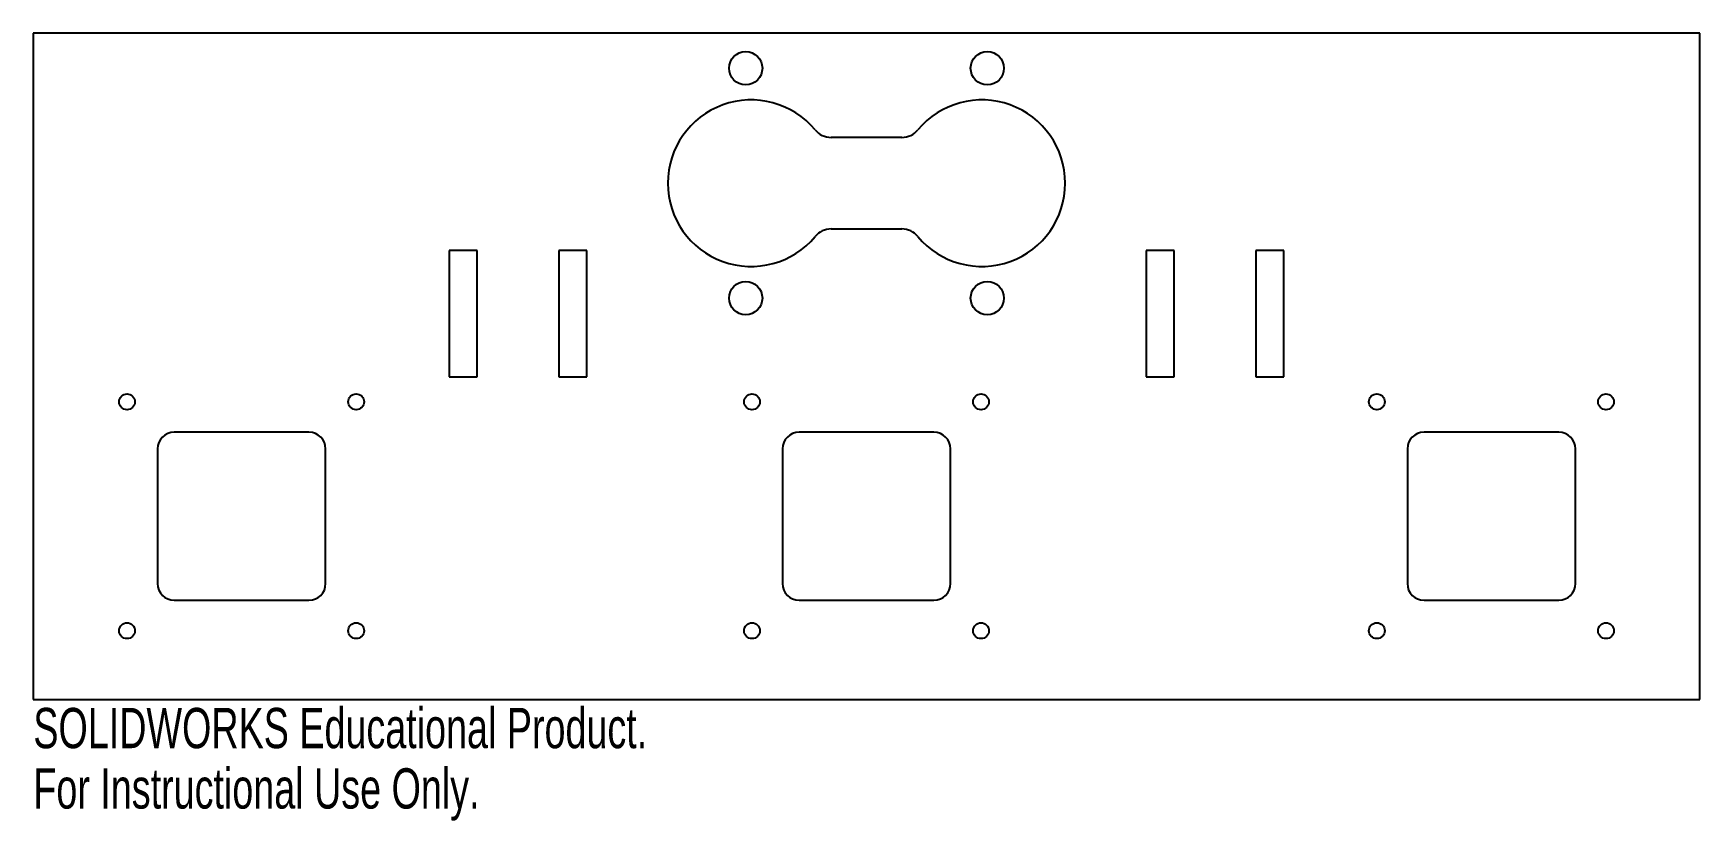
# Model space of a CAD drawing. Header units: inches. Extents: x -3.94 to 3.94, y -2.15 to 1.57.
import ezdxf

# ---------------------------------------------------------------- set-up
doc = ezdxf.new("R2010")
doc.units = ezdxf.units.IN
doc.header["$MEASUREMENT"] = 0
doc.styles.add('SLDTEXTSTYLE0', font='TXT', dxfattribs={"width": 0.7})

msp = doc.modelspace()

# ---------------------------------------------------------------- linework, layer by layer
at = {"color": 7, "linetype": 'Continuous', "lineweight": 25}
for p, q in [((-3.937, 1.5748), (-3.937, -1.5748)), ((3.937, 1.5748), (-3.937, 1.5748)), ((3.937, -1.5748), (3.937, 1.5748)), ((0.1671, 1.0827), (-0.1671, 1.0827)), ((-0.1671, 0.6496), (0.1671, 0.6496)), ((-1.9724, 0.5482), (-1.9724, -0.0502)), ((-1.8396, 0.5482), (-1.9724, 0.5482)), ((-1.8396, -0.0502), (-1.8396, 0.5482)), ((-1.3209, 0.5482), (-1.4537, 0.5482)), ((-1.4537, 0.5482), (-1.4537, -0.0502)), ((-1.3209, -0.0502), (-1.3209, 0.5482)), ((1.3209, 0.5482), (1.3209, -0.0502)), ((1.4537, 0.5482), (1.3209, 0.5482)), ((1.4537, -0.0502), (1.4537, 0.5482)), ((1.9724, 0.5482), (1.8396, 0.5482)), ((1.8396, 0.5482), (1.8396, -0.0502)), ((1.9724, -0.0502), (1.9724, 0.5482)), ((-1.9724, -0.0502), (-1.8396, -0.0502)), ((-1.4537, -0.0502), (-1.3209, -0.0502)), ((1.3209, -0.0502), (1.4537, -0.0502)), ((1.8396, -0.0502), (1.9724, -0.0502)), ((-2.6344, -0.3116), (-3.2711, -0.3116)), ((0.3183, -0.3116), (-0.3183, -0.3116)), ((3.2711, -0.3116), (2.6344, -0.3116)), ((-3.3498, -0.3904), (-3.3498, -1.027)), ((-2.5557, -1.027), (-2.5557, -0.3904)), ((-0.397, -0.3904), (-0.397, -1.027)), ((0.397, -1.027), (0.397, -0.3904)), ((2.5557, -0.3904), (2.5557, -1.027)), ((3.3498, -1.027), (3.3498, -0.3904)), ((-3.2711, -1.1057), (-2.6344, -1.1057)), ((-0.3183, -1.1057), (0.3183, -1.1057)), ((2.6344, -1.1057), (3.2711, -1.1057)), ((-3.937, -1.5748), (3.937, -1.5748))]:
    msp.add_line(p, q, dxfattribs=at)
for centre, radius in [((-0.5709, 1.4094), 0.0787), ((0.5709, 1.4094), 0.0787), ((-0.5709, 0.3228), 0.0787), ((0.5709, 0.3228), 0.0787), ((-3.4941, -0.1673), 0.0374), ((-2.4114, -0.1673), 0.0374), ((-0.5413, -0.1673), 0.0374), ((0.5413, -0.1673), 0.0374), ((2.4114, -0.1673), 0.0374), ((3.4941, -0.1673), 0.0374), ((-3.4941, -1.25), 0.0374), ((-2.4114, -1.25), 0.0374), ((-0.5413, -1.25), 0.0374), ((0.5413, -1.25), 0.0374), ((2.4114, -1.25), 0.0374), ((3.4941, -1.25), 0.0374)]:
    msp.add_circle(centre, radius, dxfattribs=at)
for centre, radius, start, end in [((-0.5453, 0.8661), 0.3937, 39.79182, 320.20818), ((0.5453, 0.8661), 0.3937, 219.79182, 140.20818), ((-0.1671, 1.1811), 0.0984, 219.79182, 270), ((0.1671, 1.1811), 0.0984, 270, 320.20818), ((-0.1671, 0.5512), 0.0984, 90, 140.20818), ((0.1671, 0.5512), 0.0984, 39.79182, 90), ((-3.2711, -0.3904), 0.0787, 90, 180), ((-2.6344, -0.3904), 0.0787, 0, 90), ((-0.3183, -0.3904), 0.0787, 90, 180), ((0.3183, -0.3904), 0.0787, 0, 90), ((2.6344, -0.3904), 0.0787, 90, 180), ((3.2711, -0.3904), 0.0787, 0, 90), ((-3.2711, -1.027), 0.0787, 180, 270), ((-2.6344, -1.027), 0.0787, 270, 0), ((-0.3183, -1.027), 0.0787, 180, 270), ((0.3183, -1.027), 0.0787, 270, 0), ((2.6344, -1.027), 0.0787, 180, 270), ((3.2711, -1.027), 0.0787, 270, 0)]:
    msp.add_arc(centre, radius, start, end, dxfattribs=at)

# ---------------------------------------------------------------- texts
at = {"color": 7, "linetype": 'Continuous', "char_height": 0.1903, "attachment_point": 1, "style": 'SLDTEXTSTYLE0'}
for s, insert in [('SOLIDWORKS Educational Product.', (-3.937, -1.6149)), ('For Instructional Use Only.', (-3.937, -1.9004))]:
    msp.add_mtext(s, dxfattribs=dict(at, insert=insert))

doc.saveas('drawing.dxf')
